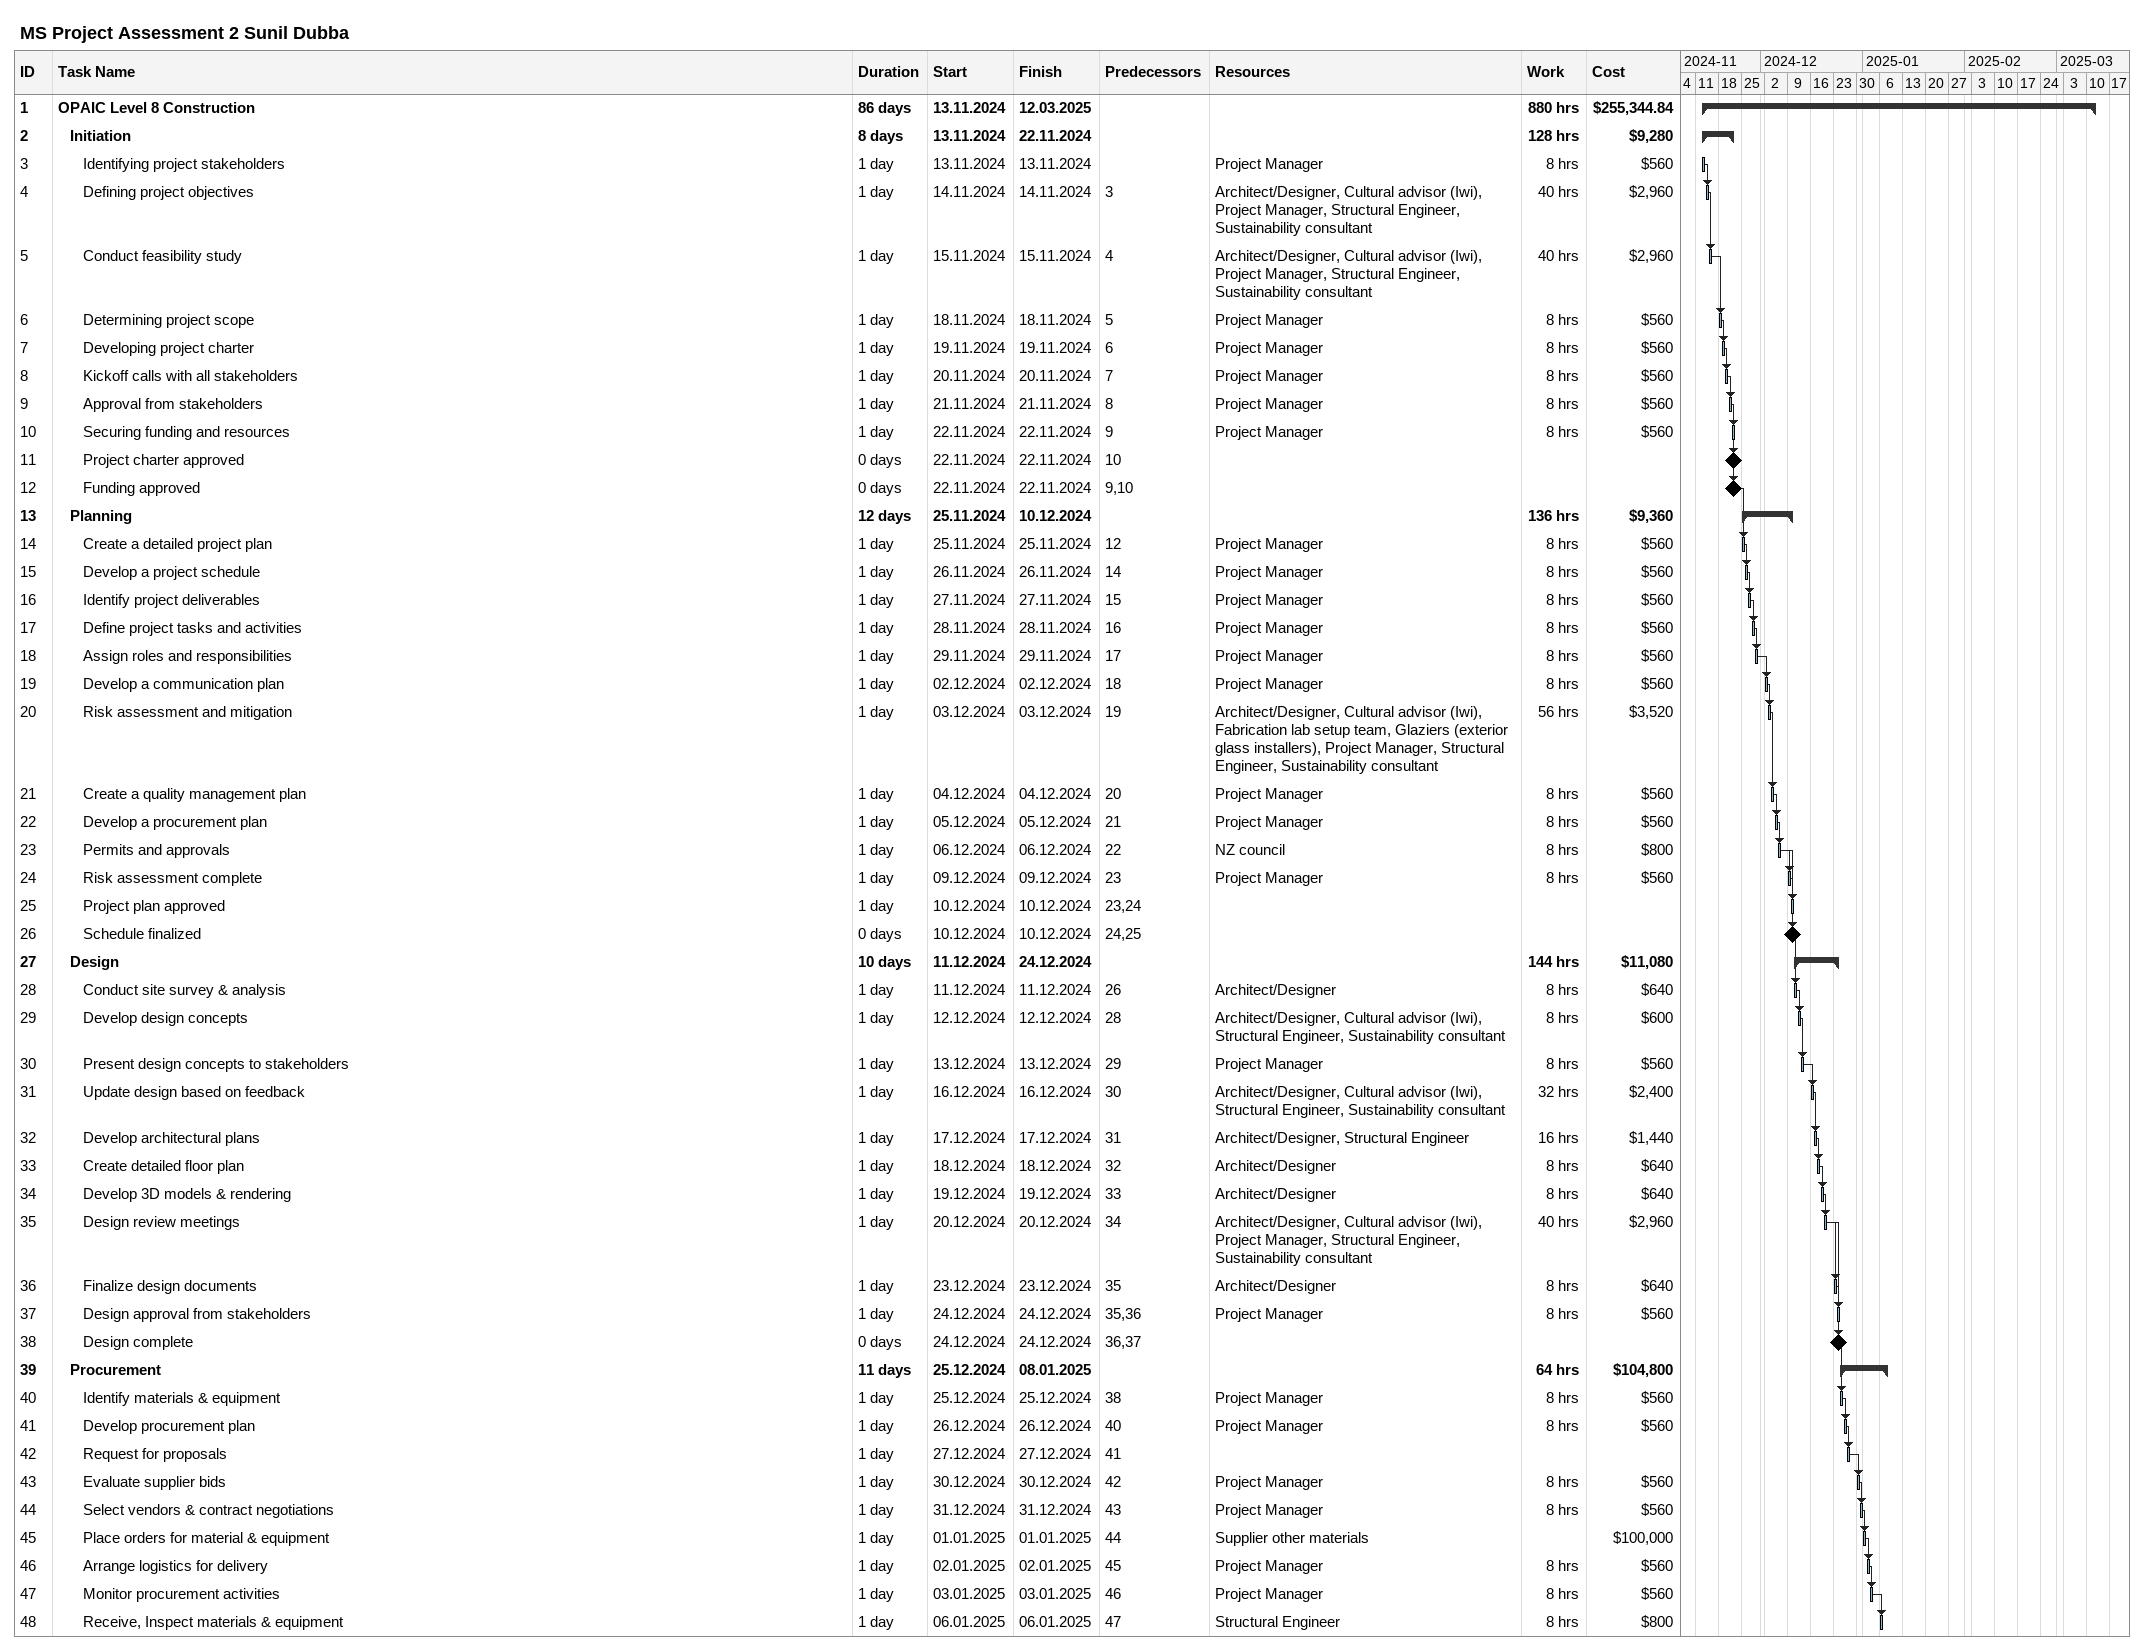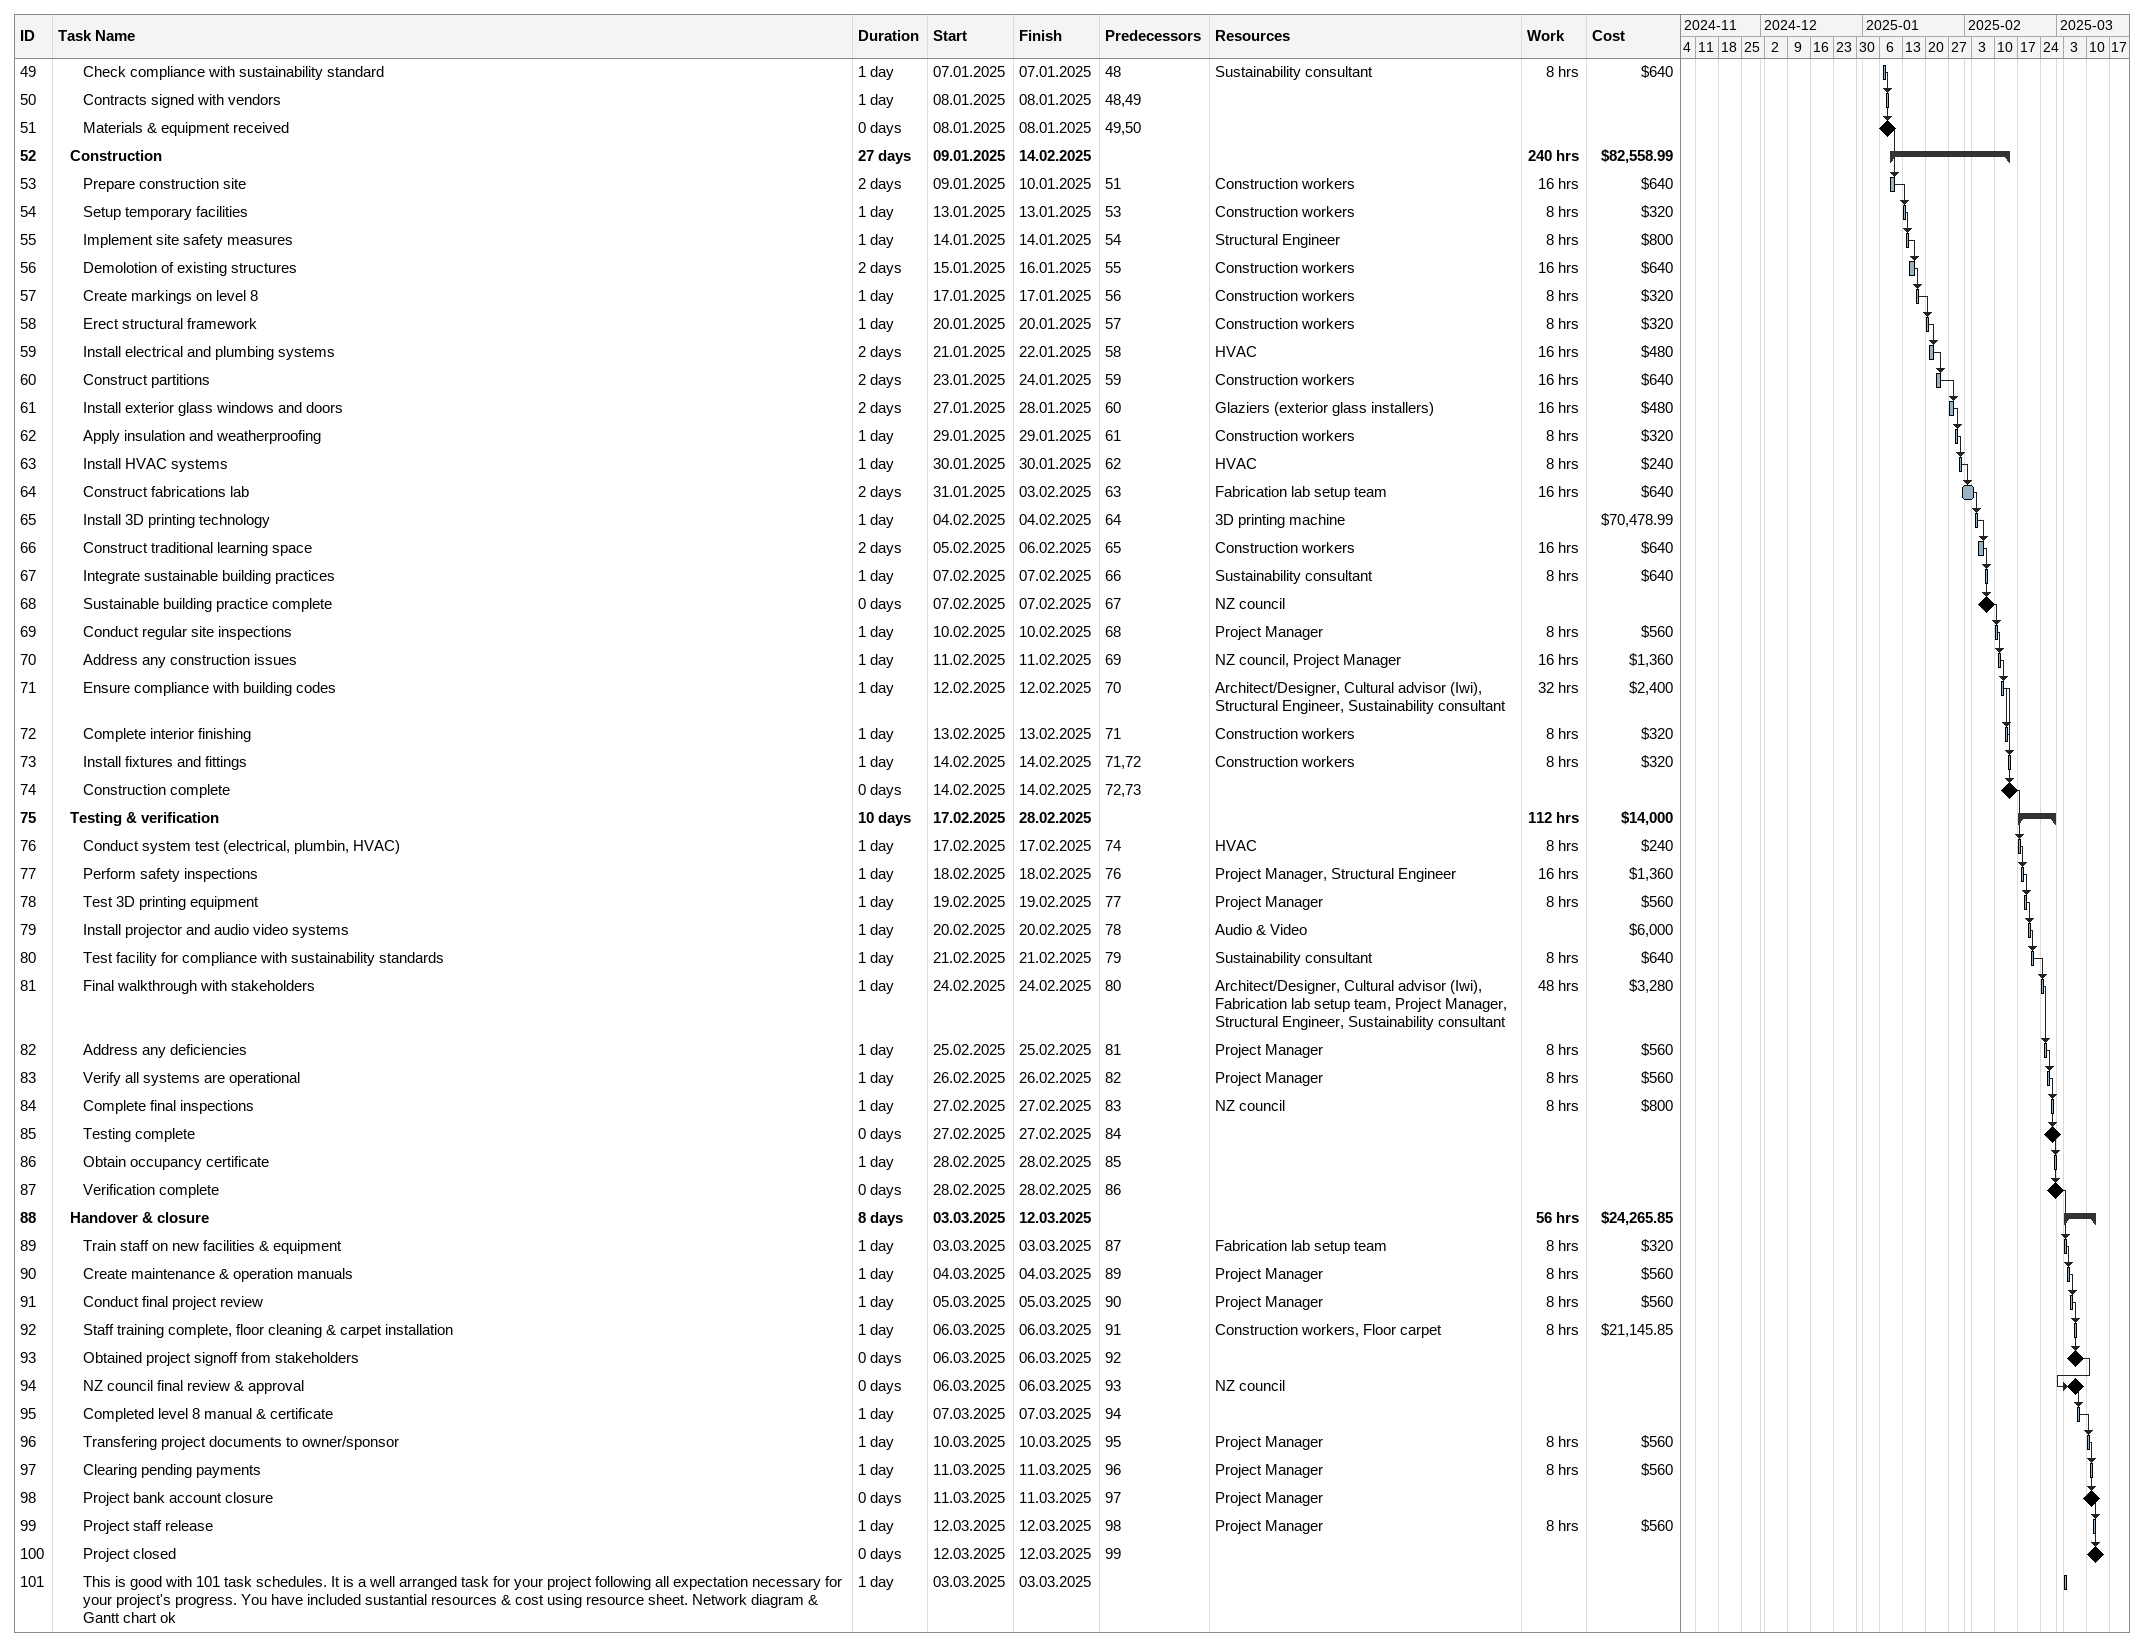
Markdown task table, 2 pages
MS Project Assessment 2 Sunil Dubba

| ID | Level | Task | Duration | Start | Finish | Predecessors | Resources | Work (h) | Cost ($) |
|---|---|---|---|---|---|---|---|---|---|
| 1 | 1 | **OPAIC Level 8 Construction** | 86d | 2024-11-13 | 2025-03-12 |  |  | 880 | 255344.84 |
| 2 | 2 | **Initiation** | 8d | 2024-11-13 | 2024-11-22 |  |  | 128 | 9280 |
| 3 | 3 | Identifying project stakeholders | 1d | 2024-11-13 | 2024-11-13 |  | Project Manager | 8 | 560 |
| 4 | 3 | Defining project objectives | 1d | 2024-11-14 | 2024-11-14 | 3 | Architect/Designer, Cultural advisor (Iwi), Project Manager, Structural Engineer, Sustainability consultant | 40 | 2960 |
| 5 | 3 | Conduct feasibility study | 1d | 2024-11-15 | 2024-11-15 | 4 | Architect/Designer, Cultural advisor (Iwi), Project Manager, Structural Engineer, Sustainability consultant | 40 | 2960 |
| 6 | 3 | Determining project scope | 1d | 2024-11-18 | 2024-11-18 | 5 | Project Manager | 8 | 560 |
| 7 | 3 | Developing project charter | 1d | 2024-11-19 | 2024-11-19 | 6 | Project Manager | 8 | 560 |
| 8 | 3 | Kickoff calls with all stakeholders | 1d | 2024-11-20 | 2024-11-20 | 7 | Project Manager | 8 | 560 |
| 9 | 3 | Approval from stakeholders | 1d | 2024-11-21 | 2024-11-21 | 8 | Project Manager | 8 | 560 |
| 10 | 3 | Securing funding and resources | 1d | 2024-11-22 | 2024-11-22 | 9 | Project Manager | 8 | 560 |
| 11 | 3 | Project charter approved | 0d | 2024-11-22 | 2024-11-22 | 10 |  |  |  |
| 12 | 3 | Funding approved | 0d | 2024-11-22 | 2024-11-22 | 9, 10 |  |  |  |
| 13 | 2 | **Planning** | 12d | 2024-11-25 | 2024-12-10 |  |  | 136 | 9360 |
| 14 | 3 | Create a detailed project plan | 1d | 2024-11-25 | 2024-11-25 | 12 | Project Manager | 8 | 560 |
| 15 | 3 | Develop a project schedule | 1d | 2024-11-26 | 2024-11-26 | 14 | Project Manager | 8 | 560 |
| 16 | 3 | Identify project deliverables | 1d | 2024-11-27 | 2024-11-27 | 15 | Project Manager | 8 | 560 |
| 17 | 3 | Define project tasks and activities | 1d | 2024-11-28 | 2024-11-28 | 16 | Project Manager | 8 | 560 |
| 18 | 3 | Assign roles and responsibilities | 1d | 2024-11-29 | 2024-11-29 | 17 | Project Manager | 8 | 560 |
| 19 | 3 | Develop a communication plan | 1d | 2024-12-02 | 2024-12-02 | 18 | Project Manager | 8 | 560 |
| 20 | 3 | Risk assessment and mitigation | 1d | 2024-12-03 | 2024-12-03 | 19 | Architect/Designer, Cultural advisor (Iwi), Fabrication lab setup team, Glaziers (exterior glass installers), Project Manager, Structural Engineer, Sustainability consultant | 56 | 3520 |
| 21 | 3 | Create a quality management plan | 1d | 2024-12-04 | 2024-12-04 | 20 | Project Manager | 8 | 560 |
| 22 | 3 | Develop a procurement plan | 1d | 2024-12-05 | 2024-12-05 | 21 | Project Manager | 8 | 560 |
| 23 | 3 | Permits and approvals | 1d | 2024-12-06 | 2024-12-06 | 22 | NZ council | 8 | 800 |
| 24 | 3 | Risk assessment complete | 1d | 2024-12-09 | 2024-12-09 | 23 | Project Manager | 8 | 560 |
| 25 | 3 | Project plan approved | 1d | 2024-12-10 | 2024-12-10 | 23, 24 |  |  |  |
| 26 | 3 | Schedule finalized | 0d | 2024-12-10 | 2024-12-10 | 24, 25 |  |  |  |
| 27 | 2 | **Design** | 10d | 2024-12-11 | 2024-12-24 |  |  | 144 | 11080 |
| 28 | 3 | Conduct site survey & analysis | 1d | 2024-12-11 | 2024-12-11 | 26 | Architect/Designer | 8 | 640 |
| 29 | 3 | Develop design concepts | 1d | 2024-12-12 | 2024-12-12 | 28 | Architect/Designer, Cultural advisor (Iwi), Structural Engineer, Sustainability consultant | 8 | 600 |
| 30 | 3 | Present design concepts to stakeholders | 1d | 2024-12-13 | 2024-12-13 | 29 | Project Manager | 8 | 560 |
| 31 | 3 | Update design based on feedback | 1d | 2024-12-16 | 2024-12-16 | 30 | Architect/Designer, Cultural advisor (Iwi), Structural Engineer, Sustainability consultant | 32 | 2400 |
| 32 | 3 | Develop architectural plans | 1d | 2024-12-17 | 2024-12-17 | 31 | Architect/Designer, Structural Engineer | 16 | 1440 |
| 33 | 3 | Create detailed floor plan | 1d | 2024-12-18 | 2024-12-18 | 32 | Architect/Designer | 8 | 640 |
| 34 | 3 | Develop 3D models & rendering | 1d | 2024-12-19 | 2024-12-19 | 33 | Architect/Designer | 8 | 640 |
| 35 | 3 | Design review meetings | 1d | 2024-12-20 | 2024-12-20 | 34 | Architect/Designer, Cultural advisor (Iwi), Project Manager, Structural Engineer, Sustainability consultant | 40 | 2960 |
| 36 | 3 | Finalize design documents | 1d | 2024-12-23 | 2024-12-23 | 35 | Architect/Designer | 8 | 640 |
| 37 | 3 | Design approval from stakeholders | 1d | 2024-12-24 | 2024-12-24 | 35, 36 | Project Manager | 8 | 560 |
| 38 | 3 | Design complete | 0d | 2024-12-24 | 2024-12-24 | 36, 37 |  |  |  |
| 39 | 2 | **Procurement** | 11d | 2024-12-25 | 2025-01-08 |  |  | 64 | 104800 |
| 40 | 3 | Identify materials & equipment | 1d | 2024-12-25 | 2024-12-25 | 38 | Project Manager | 8 | 560 |
| 41 | 3 | Develop procurement plan | 1d | 2024-12-26 | 2024-12-26 | 40 | Project Manager | 8 | 560 |
| 42 | 3 | Request for proposals | 1d | 2024-12-27 | 2024-12-27 | 41 |  |  |  |
| 43 | 3 | Evaluate supplier bids | 1d | 2024-12-30 | 2024-12-30 | 42 | Project Manager | 8 | 560 |
| 44 | 3 | Select vendors & contract negotiations | 1d | 2024-12-31 | 2024-12-31 | 43 | Project Manager | 8 | 560 |
| 45 | 3 | Place orders for material & equipment | 1d | 2025-01-01 | 2025-01-01 | 44 | Supplier other materials |  | 100000 |
| 46 | 3 | Arrange logistics for delivery | 1d | 2025-01-02 | 2025-01-02 | 45 | Project Manager | 8 | 560 |
| 47 | 3 | Monitor procurement activities | 1d | 2025-01-03 | 2025-01-03 | 46 | Project Manager | 8 | 560 |
| 48 | 3 | Receive, Inspect materials & equipment | 1d | 2025-01-06 | 2025-01-06 | 47 | Structural Engineer | 8 | 800 |
| 49 | 3 | Check compliance with sustainability standard | 1d | 2025-01-07 | 2025-01-07 | 48 | Sustainability consultant | 8 | 640 |
| 50 | 3 | Contracts signed with vendors | 1d | 2025-01-08 | 2025-01-08 | 48, 49 |  |  |  |
| 51 | 3 | Materials & equipment received | 0d | 2025-01-08 | 2025-01-08 | 49, 50 |  |  |  |
| 52 | 2 | **Construction** | 27d | 2025-01-09 | 2025-02-14 |  |  | 240 | 82558.99 |
| 53 | 3 | Prepare construction site | 2d | 2025-01-09 | 2025-01-10 | 51 | Construction workers | 16 | 640 |
| 54 | 3 | Setup temporary facilities | 1d | 2025-01-13 | 2025-01-13 | 53 | Construction workers | 8 | 320 |
| 55 | 3 | Implement site safety measures | 1d | 2025-01-14 | 2025-01-14 | 54 | Structural Engineer | 8 | 800 |
| 56 | 3 | Demolotion of existing structures | 2d | 2025-01-15 | 2025-01-16 | 55 | Construction workers | 16 | 640 |
| 57 | 3 | Create markings on level 8 | 1d | 2025-01-17 | 2025-01-17 | 56 | Construction workers | 8 | 320 |
| 58 | 3 | Erect structural framework | 1d | 2025-01-20 | 2025-01-20 | 57 | Construction workers | 8 | 320 |
| 59 | 3 | Install electrical and plumbing systems | 2d | 2025-01-21 | 2025-01-22 | 58 | HVAC | 16 | 480 |
| 60 | 3 | Construct partitions | 2d | 2025-01-23 | 2025-01-24 | 59 | Construction workers | 16 | 640 |
| 61 | 3 | Install exterior glass windows and doors | 2d | 2025-01-27 | 2025-01-28 | 60 | Glaziers (exterior glass installers) | 16 | 480 |
| 62 | 3 | Apply insulation and weatherproofing | 1d | 2025-01-29 | 2025-01-29 | 61 | Construction workers | 8 | 320 |
| 63 | 3 | Install HVAC systems | 1d | 2025-01-30 | 2025-01-30 | 62 | HVAC | 8 | 240 |
| 64 | 3 | Construct fabrications lab | 2d | 2025-01-31 | 2025-02-03 | 63 | Fabrication lab setup team | 16 | 640 |
| 65 | 3 | Install 3D printing technology | 1d | 2025-02-04 | 2025-02-04 | 64 | 3D printing machine |  | 70478.99 |
| 66 | 3 | Construct traditional learning space | 2d | 2025-02-05 | 2025-02-06 | 65 | Construction workers | 16 | 640 |
| 67 | 3 | Integrate sustainable building practices | 1d | 2025-02-07 | 2025-02-07 | 66 | Sustainability consultant | 8 | 640 |
| 68 | 3 | Sustainable building practice complete | 0d | 2025-02-07 | 2025-02-07 | 67 | NZ council |  |  |
| 69 | 3 | Conduct regular site inspections | 1d | 2025-02-10 | 2025-02-10 | 68 | Project Manager | 8 | 560 |
| 70 | 3 | Address any construction issues | 1d | 2025-02-11 | 2025-02-11 | 69 | NZ council, Project Manager | 16 | 1360 |
| 71 | 3 | Ensure compliance with building codes | 1d | 2025-02-12 | 2025-02-12 | 70 | Architect/Designer, Cultural advisor (Iwi), Structural Engineer, Sustainability consultant | 32 | 2400 |
| 72 | 3 | Complete interior finishing | 1d | 2025-02-13 | 2025-02-13 | 71 | Construction workers | 8 | 320 |
| 73 | 3 | Install fixtures and fittings | 1d | 2025-02-14 | 2025-02-14 | 71, 72 | Construction workers | 8 | 320 |
| 74 | 3 | Construction complete | 0d | 2025-02-14 | 2025-02-14 | 72, 73 |  |  |  |
| 75 | 2 | **Testing & verification** | 10d | 2025-02-17 | 2025-02-28 |  |  | 112 | 14000 |
| 76 | 3 | Conduct system test (electrical, plumbin, HVAC) | 1d | 2025-02-17 | 2025-02-17 | 74 | HVAC | 8 | 240 |
| 77 | 3 | Perform safety inspections | 1d | 2025-02-18 | 2025-02-18 | 76 | Project Manager, Structural Engineer | 16 | 1360 |
| 78 | 3 | Test 3D printing equipment | 1d | 2025-02-19 | 2025-02-19 | 77 | Project Manager | 8 | 560 |
| 79 | 3 | Install projector and audio video systems | 1d | 2025-02-20 | 2025-02-20 | 78 | Audio & Video |  | 6000 |
| 80 | 3 | Test facility for compliance with sustainability standards | 1d | 2025-02-21 | 2025-02-21 | 79 | Sustainability consultant | 8 | 640 |
| 81 | 3 | Final walkthrough with stakeholders | 1d | 2025-02-24 | 2025-02-24 | 80 | Architect/Designer, Cultural advisor (Iwi), Fabrication lab setup team, Project Manager, Structural Engineer, Sustainability consultant | 48 | 3280 |
| 82 | 3 | Address any deficiencies | 1d | 2025-02-25 | 2025-02-25 | 81 | Project Manager | 8 | 560 |
| 83 | 3 | Verify all systems are operational | 1d | 2025-02-26 | 2025-02-26 | 82 | Project Manager | 8 | 560 |
| 84 | 3 | Complete final inspections | 1d | 2025-02-27 | 2025-02-27 | 83 | NZ council | 8 | 800 |
| 85 | 3 | Testing complete | 0d | 2025-02-27 | 2025-02-27 | 84 |  |  |  |
| 86 | 3 | Obtain occupancy certificate | 1d | 2025-02-28 | 2025-02-28 | 85 |  |  |  |
| 87 | 3 | Verification complete | 0d | 2025-02-28 | 2025-02-28 | 86 |  |  |  |
| 88 | 2 | **Handover & closure** | 8d | 2025-03-03 | 2025-03-12 |  |  | 56 | 24265.85 |
| 89 | 3 | Train staff on new facilities & equipment | 1d | 2025-03-03 | 2025-03-03 | 87 | Fabrication lab setup team | 8 | 320 |
| 90 | 3 | Create maintenance & operation manuals | 1d | 2025-03-04 | 2025-03-04 | 89 | Project Manager | 8 | 560 |
| 91 | 3 | Conduct final project review | 1d | 2025-03-05 | 2025-03-05 | 90 | Project Manager | 8 | 560 |
| 92 | 3 | Staff training complete, floor cleaning & carpet installation | 1d | 2025-03-06 | 2025-03-06 | 91 | Construction workers, Floor carpet | 8 | 21145.85 |
| 93 | 3 | Obtained project signoff from stakeholders | 0d | 2025-03-06 | 2025-03-06 | 92 |  |  |  |
| 94 | 3 | NZ council final review & approval | 0d | 2025-03-06 | 2025-03-06 | 93 | NZ council |  |  |
| 95 | 3 | Completed level 8 manual & certificate | 1d | 2025-03-07 | 2025-03-07 | 94 |  |  |  |
| 96 | 3 | Transfering project documents to owner/sponsor | 1d | 2025-03-10 | 2025-03-10 | 95 | Project Manager | 8 | 560 |
| 97 | 3 | Clearing pending payments | 1d | 2025-03-11 | 2025-03-11 | 96 | Project Manager | 8 | 560 |
| 98 | 3 | Project bank account closure | 0d | 2025-03-11 | 2025-03-11 | 97 | Project Manager |  |  |
| 99 | 3 | Project staff release | 1d | 2025-03-12 | 2025-03-12 | 98 | Project Manager | 8 | 560 |
| 100 | 3 | Project closed | 0d | 2025-03-12 | 2025-03-12 | 99 |  |  |  |
| 101 | 3 | This is good with 101 task schedules. It is a well arranged task for your project following all expectation necessary for your project's progress. You have included sustantial resources & cost using resource sheet. Network diagram & Gantt chart ok | 1d | 2025-03-03 | 2025-03-03 |  |  |  |  |
